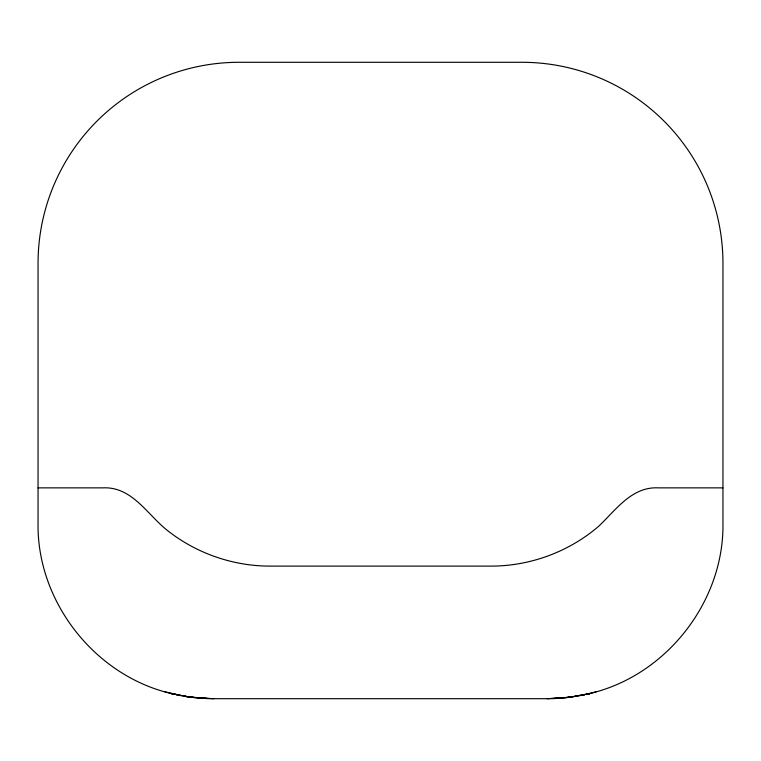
<?xml version="1.0" encoding="UTF-8"?>
<svg xmlns="http://www.w3.org/2000/svg" width="761" height="761" viewBox="0 0 761 761"><rect width="100%" height="100%" fill="white"/><g stroke="black" fill="none" stroke-linecap="round" stroke-linejoin="round"><path stroke-width="1.14" d="M589.908 693.452L587.958 693.927C665.285 676.881 724.291 602.189 722.95 523.007L722.95 263.287A200.99 200.99 0 0 0 521.96 62.288L239.04 62.288A200.99 200.99 0 0 0 38.05 263.287L38.05 523.007C36.709 602.189 95.715 676.881 173.042 693.927L171.092 693.452M589.128 693.652L596.129 691.778M588.595 693.775L590.155 693.395M589.566 693.537L570.179 697.209L549.509 698.693L211.491 698.693L196.471 697.856L182.868 695.973L187.415 696.724M586.398 694.298L589.299 693.604L580.871 695.459M589.299 693.604L579.53 695.716M584.438 694.726L566.479 697.656M582.136 695.212L583.335 694.964M551.754 698.655L564.529 697.856L578.132 695.973M575.43 696.439L576.667 696.229L575.154 696.477M570.179 697.209L547.254 698.712M560.448 698.217L562.512 698.046M553.979 698.579L556.167 698.484M38.05 487.868L102.431 487.868C132.176 486.155 147.368 514.902 167.791 530.759C196.699 553.513 233.323 566.165 270.107 566.108L490.893 566.108C529.989 566.194 568.867 551.849 598.536 526.393C615.782 510.212 631.697 486.327 658.569 487.868L722.95 487.868M213.746 698.712L190.821 697.209M209.246 698.655L189.08 696.971L171.434 693.537M204.833 698.484L207.021 698.579M198.488 698.046L200.552 698.217M194.521 697.656L185.57 696.439M184.333 696.229L185.846 696.477M177.665 694.964L178.864 695.212L176.562 694.726M164.871 691.778L181.47 695.716L170.845 693.395M171.872 693.652L174.602 694.298M171.701 693.604L172.405 693.775"/></g></svg>
